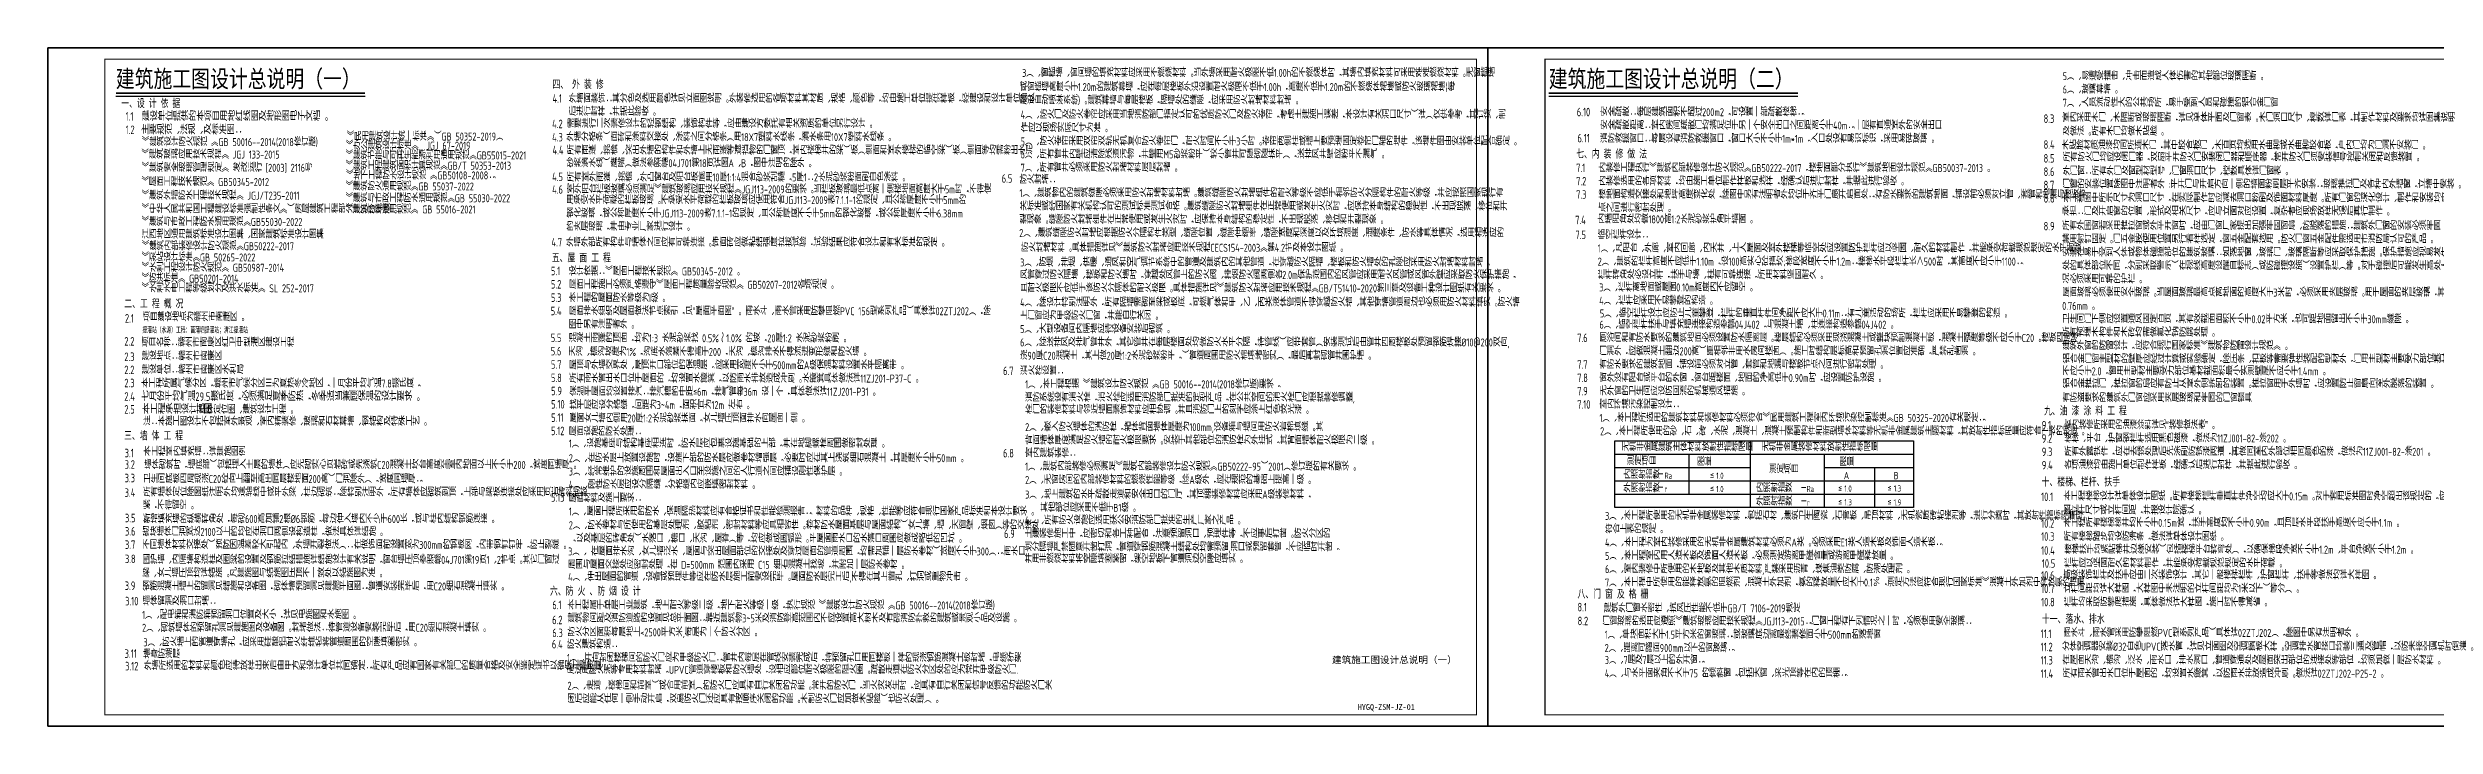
# Model space of a CAD drawing. Header units: millimetres. Extents: x 1742399 to 4898386, y 2481636 to 5226310.
# Drawn here: x 1991283 to 2095728, y 2714384 to 2744084 of the extents above; entities that cross this region are included whole.
import ezdxf

# ---------------------------------------------------------------- set-up
doc = ezdxf.new("R2010")
doc.units = ezdxf.units.MM
doc.header["$LTSCALE"] = 1000
for name, color, linetype in [('PUB_TEXT', 7, 'Continuous'), ('PUB_TITLE', 4, 'Continuous'), ('TEXT', 7, 'Continuous'), ('公用-符号', 3, 'Continuous'), ('图框', 7, 'Continuous')]:
    doc.layers.add(name, color=color, linetype=linetype)
doc.styles.add('-宋体', font='', dxfattribs={"width": 0.8})
doc.styles.add('-黑体', font='', dxfattribs={"width": 0.7})
doc.styles.add('biaotilan', font='', dxfattribs={"width": 0.7})
doc.styles.add('TSSD_Rein', font='TSSDENG', dxfattribs={"width": 0.7, "bigfont": '@1HZTXT'})
doc.styles.get('-宋体').set_extended_font_data('SimSun')
doc.styles.get('-黑体').set_extended_font_data('SimSun')
doc.styles.get('biaotilan').set_extended_font_data('SimSun')

# ---------------------------------------------------------------- blocks, each defined once
blk = doc.blocks.new('HAY JZA3 1 2')
blk.add_lwpolyline([(-100025, -403417), (-37025, -403417), (-37025, -433117), (-100025, -433117), (-100025, -403417)])
at = {"lineweight": -3, "const_width": 50}
blk.add_lwpolyline([(-97525, -403917), (-37525, -403917), (-37525, -432617), (-97525, -432617), (-97525, -403917)], dxfattribs=at)
at = {"layer": 'PUB_TITLE'}
for p, q in [((-37025, -433117), (-37025, -403417)), ((-100025, -433117), (-37025, -433117))]:
    blk.add_line(p, q, dxfattribs=at)

msp = doc.modelspace()

# ---------------------------------------------------------------- linework, layer by layer
at = {"elevation": 0}
msp.add_lwpolyline([(2059833.9, 2726873.8), (2072899.4, 2726873.8), (2072899.4, 2723957.2), (2059833.9, 2723957.2)], close=True, dxfattribs=at)
msp.add_lwpolyline([(2069010, 2725707.2), (2072899.4, 2725707.2)])
at = {"layer": 'PUB_TEXT'}
for p, q in [((2059833.9, 2726290.5), (2072899.4, 2726290.5)), ((2059833.9, 2724540.5), (2059833.9, 2726290.5)), ((2063094.8, 2724540.5), (2063094.8, 2726290.5)), ((2065778.3, 2723957.2, 0), (2065778.3, 2726873.8)), ((2069010, 2723957.2, 0), (2069010, 2726290.5)), ((2059833.9, 2725707.2), (2065778.3, 2725707.2)), ((2059833.9, 2725123.8), (2072899.4, 2725123.8)), ((2071206.7, 2723957.2, 0), (2071206.7, 2725707.2)), ((2059833.9, 2724540.5), (2072899.4, 2724540.5))]:
    msp.add_line(p, q, dxfattribs=at)
at = {"layer": 'PUB_TITLE'}
msp.add_line((2054283.1, 2744083.9), (1991283.1, 2744083.9), dxfattribs=at)
for points in [[(1991283.1, 2714383.9), (2054283.1, 2714383.9), (2054283.1, 2744083.9), (1991283.1, 2744083.9)], [(2054283.1, 2714383.9), (2117283.1, 2714383.9), (2117283.1, 2744083.9), (2054283.1, 2744083.9)]]:
    msp.add_lwpolyline(points, close=True, dxfattribs=at)
at = {"layer": '公用-符号', "const_width": 70}
for points in [[(1994261.9, 2742099.4), (2005162.3, 2742099.4)], [(2056946.7, 2742099.4), (2067847.2, 2742099.4)]]:
    msp.add_lwpolyline(points, dxfattribs=at)
at = {"layer": '公用-符号'}
for points in [[(1994261.9, 2741959.4), (2005162.3, 2741959.4)], [(2056946.7, 2741959.4), (2067847.2, 2741959.4)]]:
    msp.add_lwpolyline(points, dxfattribs=at)

# ---------------------------------------------------------------- block references
msp.add_blockref('HAY JZA3 1 2', (2091308.5, 3147500.7))
at = {"layer": '图框', "color": 3}
msp.add_blockref('HAY JZA3 1 2', (2154308.5, 3147500.7), dxfattribs=at)

# ---------------------------------------------------------------- texts
at = {"layer": 'PUB_TEXT', "color": 3, "style": '-黑体', "width": 0.7}
for s, p in [('一、设 计 依 据', (1994498.4, 2741483.2, 0)), ('四、 外 装 修', (2013360.4, 2742317.6, 0)), ('七、内 装 修 做 法', (2058144.2, 2739273.2, 0)), ('五、屋 面 工 程', (2013333.4, 2734726.3, 0)), ('二、工 程 概 况', (1994633.5, 2732716.2, 0)), ('九、油 漆 涂 料 工 程', (2078615.5, 2728029.2, 0)), ('三、墙 体 工 程', (1994621.7, 2726940.1, 0)), ('十、楼梯、栏杆、扶手', (2078509.3, 2724917.9, 0)), ('六、防 火 、防 烟 设 计', (2013255.6, 2720137.5, 0)), ('八、门 窗 及 格 栅', (2058204.2, 2720010.5, 0)), ('十一、落水、排水', (2078522.5, 2718913, 0))]:
    msp.add_text(s, height=350, dxfattribs=at).set_placement(p)
at = {"layer": 'PUB_TEXT', "style": 'TSSD_Rein', "width": 0.7}
for s, height, p in [('Ra', 272.22, (2062009.2, 2725214)), ('≤', 321.5, (2063999.1, 2725214)), ('1.0', 272.22, (2064271.3, 2725214)), ('A', 321.5, (2069853.6, 2725198.3)), ('B', 321.5, (2072032, 2725198.3)), ('r', 272.2, (2062009.2, 2724630.7)), ('≤', 321.5, (2063999.1, 2724630.7)), ('1.0', 272.22, (2064271.3, 2724630.7)), ('Ⅰ', 321.5, (2067950.4, 2724634.9)), ('Ⅰ', 321.5, (2067959.5, 2724043.9, 0)), ('Ra', 272.22, (2068222.6, 2724634.9)), ('r', 272.2, (2068231.7, 2724043.9, 0)), ('≤', 321.5, (2069604.3, 2724651.6)), ('≤', 321.5, (2069604.3, 2724050.1, 0)), ('1.0', 272.22, (2069876.5, 2724651.6)), ('1.3', 272.22, (2069876.5, 2724050.1, 0)), ('≤', 321.5, (2071762.3, 2724045.1, 0)), ('≤', 321.5, (2071766.5, 2724658.6)), ('1.9', 272.22, (2072034.5, 2724045.1, 0)), ('1.3', 272.22, (2072038.7, 2724658.6))]:
    msp.add_text(s, height=height, dxfattribs=at).set_placement(p)
at = {"layer": 'TEXT'}
for s, height, style, width, p in [('3）、窗槛墙、窗间墙的填充材料应采用不燃烧材料。当外墙采用耐火极限不低1.00h的不燃烧体时，其墙内填充材料可采用难难燃烧材料。无窗槛墙', 350, 'TSSD_Rein', 0.7, (2033907, 2742806.3, 0)), ('5）、易遭受撞击、冲击而造成人体伤害的其他部位玻璃隔断。', 350, 'TSSD_Rein', 0.7, (2079428.6, 2742663.9, 0)), ('外墙面装饰：其分色及选用颜色详见立面图说明。外装修选用的各项材料其材质、规格、颜色等，均由施工单位提供样板，经建设和设计单位确认', 350, 'TSSD_Rein', 0.7, (2014074.8, 2741678.3, 0)), ('或窗槛墙高度小于1.20m的建筑幕墙，应在每层楼板外沿设置耐火极限不低于1.00h，高度不低于1.20m的不燃烧体裙墙或防火玻璃裙墙(每', 350, 'TSSD_Rein', 0.7, (2033801.7, 2742187, 0)), ('层设自动喷淋系统)。建筑幕墙与每层楼板，隔墙处的缝隙，应采用防火封堵材料封堵。', 350, 'TSSD_Rein', 0.7, (2033801.7, 2741603.7, 0)), ('7）、人员流动性大的公共场所，易于受到人员和碰撞的铝合金门窗', 350, 'TSSD_Rein', 0.7, (2079428.6, 2741497.2, 0)), ('6）、玻璃幕墙。', 350, 'TSSD_Rein', 0.7, (2079428.6, 2742080.5, 0)), ('需要进行二次装修设计的轻钢结构、装饰构件等，应由建设方委托有相关资质的单位另行设计。', 350, 'TSSD_Rein', 0.7, (2013989.7, 2740577.6, 0)), ('后进行封样，并据此验收。', 350, 'TSSD_Rein', 0.7, (2014070.7, 2741108.2, 0)), ('作应以现场实际尺寸为准。', 350, 'TSSD_Rein', 0.7, (2033843.3, 2740390.6, 0)), ('4）、防火门及防火卷帘应采用当地消防部门指定认可的优质防火门及防火卷帘，考虑土建施工误差，本设计有关洞口尺寸（详）仅供参考，其订货、制', 350, 'TSSD_Rein', 0.7, (2033843.3, 2740973.9, 0)), ('安全疏散：每层建筑面积不超过200m2，可设置一部疏散楼梯；', 350, 'TSSD_Rein', 0.7, (2059196, 2741087.9, 0)), ('安全疏散距离：室内房间疏散门均满足位于另一个安全出口之间距离小于40m；一层有直通室外的安全出口', 350, 'TSSD_Rein', 0.7, (2059196, 2740504.5, 0)), ('室内采用木门、木隔断或玻璃隔断，详见单体平面及门窗表。木门洞口尺寸、樘数详门表，其制作材料及要求均详图集说明', 350, 'TSSD_Rein', 0.7, (2079399.6, 2740841.7, 0)), (' 《建筑设计防火规范 》GB 50016--2014(2018修订版)', 350, 'TSSD_Rein', 0.7, (1995233.2, 2739778.4, 0)), (' 《建筑设计防火规范 》GB 50016--2014(2018修订版)', 350, 'TSSD_Rein', 0.7, (1995233.2, 2739778.4, 0)), ('《建筑玻璃应用技术规程》 JGJ 133-2015 ', 350, 'TSSD_Rein', 0.7, (1995384.6, 2739231.5, 0)), ('《建筑玻璃应用技术规程》 JGJ 133-2015 ', 350, 'TSSD_Rein', 0.7, (1995384.6, 2739231.5, 0)), ('《办公建筑设计标准》  JGJ 67-2019', 350, 'TSSD_Rein', 0.7, (2004325.1, 2739622.1, 0)), (' 《民用建筑设计统一标准》（GB 50352-2019）', 350, 'TSSD_Rein', 0.7, (2004200.7, 2740020.4, 0)), (' 外墙分格条（面砖和涂料交接处、涂料之间分格条）用18X7塑料水线条，滴水条用10X7塑料水线条。', 350, 'TSSD_Rein', 0.7, (2013806.7, 2739994.3, 0)), ('所有雨蓬、挑檐、突出外墙的构件和外墙上无雨蓬等遮挡物的门窗顶，室内楼梯井的梁（板）侧面和室外楼梯的临空梁（板）侧面等均需粉出水泥', 350, 'TSSD_Rein', 0.7, (2013983.7, 2739412.3, 0)), ('5）、防火卷帘采用双帘双轨无机复合防火卷帘门，耐火时间不小于3小时。卷帘两侧柱或墙上要预埋固定卷帘门轴的埋件，该埋件图由安装单位配合确定。', 350, 'TSSD_Rein', 0.7, (2033843.3, 2739807.2, 0)), ('6）、所有管井内壁应清除残渣污物，井壁用M5砂浆粉平（较小管井可随砌随抹平），送排风井壁应粉平不漏气。', 350, 'TSSD_Rein', 0.7, (2033843.3, 2739240.1, 0)), ('消防救援窗口：每层设有消防救援窗口，窗口大小不小于1m*1m，入口处设有易识标识，采用易碎玻璃。', 350, 'TSSD_Rein', 0.7, (2059196, 2739921.2, 0)), ('木贴脸材质油漆均同所连木门，其中胶合板门、木百页均选用水曲柳或水曲柳胶合板，户内门均为门洞不安装门。', 350, 'TSSD_Rein', 0.7, (2079382.5, 2739630, 0)), ('及做法。所有木门均做木贴脸。', 350, 'TSSD_Rein', 0.7, (2079410.3, 2740241.2, 0)), ('《建筑安全玻璃管理规定》 发改运行 [2003] 2116号', 350, 'TSSD_Rein', 0.7, (1995393.4, 2738654.3, 0)), ('《建筑安全玻璃管理规定》 发改运行 [2003] 2116号', 350, 'TSSD_Rein', 0.7, (1995393.4, 2738654.3, 0)), ('《建筑节能与可再生能源利用通用规范》GB55015-2021', 350, 'TSSD_Rein', 0.7, (2004315.9, 2739195.4, 0)), ('《建筑工程建筑面积计算规范》GB/T 50353-2013', 350, 'TSSD_Rein', 0.7, (2004315.9, 2738744.9, 0)), ('砂浆滴水线（鹰嘴）做法参照赣04J701第18页详图A、B，图中注明的除外。', 350, 'TSSD_Rein', 0.7, (2013976.9, 2738855.5, 0)), ('所有室外雨蓬、挑檐、外凸窗台及阳台板底用10厚1:1:4混合砂浆刮糙，5厚1：2水泥砂浆粉面刷白色涂料。 ', 350, 'TSSD_Rein', 0.7, (2013990.9, 2738232.1, 0)), ('7）、所有管井必须采用防火封堵材料层层封堵。', 350, 'TSSD_Rein', 0.7, (2033843.3, 2738656.7, 0)), ('内装修工程执行《建筑内部装修设计防火规范》GB50222-2017，楼地面部分执行《建筑地面设计规范》GB50037-2013。', 350, 'TSSD_Rein', 0.7, (2059118, 2738641.1, 0)), ('外门窗：所有外门及窗型材型号、门窗洞口尺寸、樘数具体详门窗表。', 350, 'TSSD_Rein', 0.7, (2079429.6, 2738504.5, 0)), ('所有防火门均应设闭门器，双扇平开防火门安装闭门器和顺序器，常开防火门须安装信号控制关闭和反馈装置。 ', 350, 'TSSD_Rein', 0.7, (2079437.7, 2739111.6, 0)), ('《屋面工程技术规范》 GB50345-2012', 350, 'TSSD_Rein', 0.7, (1995386.6, 2738032.1, 0)), ('《屋面工程技术规范》 GB50345-2012', 350, 'TSSD_Rein', 0.7, (1995386.6, 2738032.1, 0)), ('《建筑外墙防水工程技术规程》 JGJ/T235-2011', 350, 'TSSD_Rein', 0.7, (1995390.9, 2737434.9, 0)), ('《建筑外墙防水工程技术规程》 JGJ/T235-2011', 350, 'TSSD_Rein', 0.7, (1995390.9, 2737434.9, 0)), ('用承受水平荷载的栏板玻璃。不承受水平荷载的栏板玻璃应使用符合JGJ113-2009表7.1.1-1的规定、且公称厚度不小于5mm的', 350, 'TSSD_Rein', 0.7, (2013965.6, 2737237.1, 0)), ('室外阳台栏板玻璃必须满足《建筑玻璃应用技术规程》JGJ113-2009的要求。当栏板玻璃最低点离一侧楼地面高度大于5m时，不得使', 350, 'TSSD_Rein', 0.7, (2013990.9, 2737710.2, 0)), ('1）、建筑物内的建筑缝隙必须采用防火封堵材料封堵。建筑缝隙防火封堵组件的耐火等级不应低于相邻防火分隔构件的耐火等级，并应按照国家现行有', 350, 'TSSD_Rein', 0.7, (2033792.9, 2737546.4, 0)), ('防火封堵：', 350, 'TSSD_Rein', 0.7, (2033792.9, 2738129.8, 0)), ('内装修选用的各项材料，均由施工单位制作样板和选样，经确认后进行封样，并据此进行验收。', 350, 'TSSD_Rein', 0.7, (2059118, 2738057.7, 0)), ('楼地面构造交接处和地坪高度变化处，除图中另有注明者外均位于齐平门扇开启面处；有防水要求的建筑地面，铺设前必须对立管、套管和地漏与楼板节', 350, 'TSSD_Rein', 0.7, (2059118, 2737474.4, 0)), ('本工程图中所示尺寸为洞口尺寸，在实际制作时应减去洞口粉刷及饰面材料厚度。所有门窗的深化设计、制作和安装均应由有资质的专业公司', 350, 'TSSD_Rein', 0.7, (2079407, 2737324, 0)), ('门窗的安装位置除图中注明者外 :平开门与开启方向一侧的墙面粉刷层平齐安装；玻璃推拉门及各种内外墙窗，立墙中安装。', 350, 'TSSD_Rein', 0.7, (2079423.5, 2737924.8, 0)), ('《中华人民共和国工程建设标准强制性条文》（房屋建筑工程部分）2013年版。', 350, 'TSSD_Rein', 0.7, (1995390.9, 2736844.7, 0)), ('《中华人民共和国工程建设标准强制性条文》（房屋建筑工程部分）2013年版。', 350, 'TSSD_Rein', 0.7, (1995390.9, 2736844.7, 0)), ('钢化玻璃，或公称厚度不小于JGJ113-2009表7.1.1-1的规定、且公称厚度不小于5mm的钢化玻璃，或公称厚度不小于6.38mm', 350, 'TSSD_Rein', 0.7, (2013965.6, 2736653.8, 0)), ('关标准或经国家有关机构认可的测试标准测试合格。建筑缝隙防火封堵组件在正常使用或发生火灾时，应保持本身结构的稳定性，不出现脱落、移位和开', 350, 'TSSD_Rein', 0.7, (2033792.9, 2736963.1, 0)), ('裂现象。缝隙防火封堵组件在正常使用或发生火灾时，应保持本身结构的稳定性，不出现脱落、移位和开裂现象。', 350, 'TSSD_Rein', 0.7, (2033792.9, 2736379.8, 0)), ('内墙阳角处均做1800高1:2水泥砂浆护角平墙面。', 350, 'TSSD_Rein', 0.7, (2059075.8, 2736396.4, 0)), ('点之间进行密封处理。', 350, 'TSSD_Rein', 0.7, (2059118, 2736891.1, 0)), ('所有外围窗若采用推拉窗或外平开窗时，应由门窗厂家提出加强牢固窗扇、防脱落的措施；建筑外门窗的安装必须牢固，在砌体上安装门窗严', 350, 'TSSD_Rein', 0.7, (2079407.3, 2736108.4, 0)), ('承担：门及开启窗的位置、形式及相关尺寸，应与立面对应设置，复杂者应现场放样无误后再行制作。', 350, 'TSSD_Rein', 0.7, (2079407, 2736740.7, 0)), ('江西地区通用建筑标准设计图集、国家建筑标准设计图集', 350, 'TSSD_Rein', 0.7, (1995390.9, 2735734.7, 0)), ('江西地区通用建筑标准设计图集、国家建筑标准设计图集', 350, 'TSSD_Rein', 0.7, (1995390.9, 2735734.7, 0)), ('《建筑内部装修设计防火规范》GB50222-2017', 350, 'TSSD_Rein', 0.7, (1995402.2, 2735221.8, 0)), ('外墙外部所有构件与墙体之间应有可靠连接。饰面砖应做粘结强度拉拔试验，试验结果应符合设计和有关标准的规定。', 350, 'TSSD_Rein', 0.7, (2013962.5, 2735381.9, 0)), ('的夹层玻璃，并由专业厂家进行设计。', 350, 'TSSD_Rein', 0.7, (2013965.6, 2736070.5, 0)), ('2）、建筑缝隙防火封堵应根据防火分隔构件类型、缝隙位置、缝隙伸缩率、缝隙宽度和深度以及环境温度、湿度条件、防水等具体情况，选用相适应的', 350, 'TSSD_Rein', 0.7, (2033782.2, 2735796.8, 0)), ('防火封堵材料。具体措施详见《建筑防火封堵应用技术规程CECS154-2003》第4.2节及本设计图纸。', 350, 'TSSD_Rein', 0.7, (2033861.2, 2735152.1, 0)), ('临空栏杆设计：', 350, 'TSSD_Rein', 0.7, (2059087.8, 2735713.4, 0)), ('1）、凡阳台、外廊、室内回廊、内天井、上人屋面及室外楼梯等临空处应设置防护栏杆应以坚固、耐久的材料制作，并能承受荷载规范规定的水平荷载。', 350, 'TSSD_Rein', 0.7, (2059087.8, 2735130, 0)), ('禁用射钉固定。门五金按使用位置另行看样选定，窗五金配套选用。防火门窗五金配件需选用市消防局认可的产品。', 350, 'TSSD_Rein', 0.7, (2079407.3, 2735525.1, 0)), ('设计依据：《屋面工程技术规范》 GB50345-2012。', 350, 'TSSD_Rein', 0.7, (2014079.8, 2734116.9, 0)), ('3）、防烟、排烟、供暖、通风和空气调节系统中的管道及建筑内的其他管道，在穿越防火隔墙、楼板和防火墙处的孔隙应采用防火封堵材料封堵，', 350, 'TSSD_Rein', 0.7, (2033821.3, 2734508.5, 0)), ('2）、建筑的栏杆高度不应低于1.10m，设100高实心砼挡坎;梯段宽度不小于1.2m；楼梯水平段栏杆长＞500时，其高度不应小于1100；', 350, 'TSSD_Rein', 0.7, (2059087.8, 2734546.7, 0)), ('安装在易于受到人体或物体碰撞部位的建筑玻璃：如落地窗、玻璃门、玻璃隔断等应采取保护措施。保护措施应视易发生碰撞的建筑玻璃所', 350, 'TSSD_Rein', 0.7, (2079407.3, 2734941.8, 0)), ('处的具体部位不同，分别采取警示（在视线高度设醒目标志）或防碰撞设施（设置护栏）等。对于碰撞后可能发生高处人体或玻璃坠落的情', 350, 'TSSD_Rein', 0.7, (2079407.3, 2734358.4, 0)), ('本工程的屋面防水等级为I级。', 350, 'TSSD_Rein', 0.7, (2014079.8, 2732950.2, 0)), ('屋面工程施工必须严格遵守《屋面工程质量验收规范》 GB50207-2012各项规定。', 350, 'TSSD_Rein', 0.7, (2014079.8, 2733533.5, 0)), ('风管穿过防火隔墙、楼板和防火墙时，穿越处风管上的防火阀、排烟防火阀两侧各2.0m保护范围内的风管应采用耐火风管或风管外壁应采取防火保护措施，', 350, 'TSSD_Rein', 0.7, (2033821.3, 2733961.4, 0)), ('且耐火极限不应低于该防火分隔体的耐火极限。具体措施详见《建筑防火封堵应用技术规程》GB/T51410-2020第三章及设备工种设计图纸有关要求。', 350, 'TSSD_Rein', 0.7, (2033821.3, 2733378.1, 0)), ('栏杆转角处必设立杆，扶手与墙、柱有可靠连接，所用材料坚固耐久。', 350, 'TSSD_Rein', 0.7, (2059087.8, 2733963.4, 0)), ('3）、栏杆离地面或屋面0.10m高度内不应留空。', 350, 'TSSD_Rein', 0.7, (2059153.6, 2733417.3, 0)), ('况必须采用可靠的护栏。', 350, 'TSSD_Rein', 0.7, (2079407.3, 2733775.1, 0)), ('屋面玻璃必须使用安全玻璃。当屋面玻璃最高点离地面的高度大于3米时，必须采用夹层玻璃。用于屋面的夹层玻璃，其胶片厚度不应小于', 350, 'TSSD_Rein', 0.7, (2079407.3, 2733191.8, 0)), ('项目建设地点为赣州市南康区。', 350, 'TSSD_Rein', 0.7, (1995436.6, 2732118.7, 0)), ('屋面排水组织及屋面做法节点索引，见“屋面平面图”。 雨水斗、雨水管采用防攀阻燃PVC 156型系列产品（具体详02ZTJ202），除', 350, 'TSSD_Rein', 0.7, (2014079.8, 2732375.6, 0)), ('上门窗应为甲级防火门窗，并能自行关闭。', 350, 'TSSD_Rein', 0.7, (2033821.3, 2732175.1, 0)), ('4）、除设计特别注明外，所有隔墙需砌至梁或板底，可燃气体和甲、乙、丙类液体管道不得穿越防火墙、其他穿墙管道周边也必须用防火材料填实。防火墙', 350, 'TSSD_Rein', 0.7, (2033821.3, 2732758.5, 0)), ('4）、栏杆应采用不易攀登的构造。', 350, 'TSSD_Rein', 0.7, (2059153.6, 2732833.9, 0)), ('5）、临空栏杆设计应防止儿童攀登，栏杆的垂直杆件间净距不应大于0.11m；有儿童活动的场所，栏杆应采用不易攀登的构造。', 350, 'TSSD_Rein', 0.7, (2059181.7, 2732276.8, 0)), ('0.76mm。', 350, 'TSSD_Rein', 0.7, (2079407.3, 2732608.4, 0)), ('卫生间门下侧应设置通风固定百页，其有效截面面积不小于0.02平方米，也可距地面留出不小于30mm缝隙。', 350, 'TSSD_Rein', 0.7, (2079407.3, 2732025.1, 0)), ('提灌站（水源）工程：菖蒲垇提灌站；清江提灌站', 250, '-宋体', 0.6, (1995422.3, 2731614.3, 0)), ('混凝土雨蓬的顶面，均为1:3 水泥砂浆找 0.5%%%～1.0%%% 的坡，20厚1:2 水泥砂浆粉刷。', 350, 'TSSD_Rein', 0.7, (2014079.8, 2731192.1, 0)), ('图中另有注明者外。', 350, 'TSSD_Rein', 0.7, (2014079.8, 2731792.3, 0)), ('5）、大型设备间内隔墙应待设备安装后砌筑。', 350, 'TSSD_Rein', 0.7, (2033821.3, 2731591.8, 0)), ('6）、除送排风及排气管井外，其它管井在每层楼面处均做防火水平分隔，待管线（应带套管）安装测试后由管井四周楼板处预留钢筋焊接%%C10@200双向,', 350, 'TSSD_Rein', 0.7, (2033821.3, 2731008.5, 0)), ('厕浴间和有防水要求的建筑地面必须设置防水隔离层。楼层结构必须采用现浇混凝土或整块预制混凝土板，混凝土强度等级不应小于C20。楼板四周除', 350, 'TSSD_Rein', 0.7, (2059164.5, 2731204, 0)), ('6）、临空栏杆扶手与填充墙连接构造参赣04J402，与混凝土墙、柱连接构造参赣04J402。', 350, 'TSSD_Rein', 0.7, (2059164.5, 2731787.3, 0)), ('建筑外窗的防雷设计，应符合现行国家标准《建筑物防雷设计规范》。', 350, 'TSSD_Rein', 0.7, (2079407.3, 2730858.4, 0)), ('所有预埋木构件和木砖均需做氟化钠防腐处理。', 350, 'TSSD_Rein', 0.7, (2079407.3, 2731441.8, 0)), ('天沟、檐沟坡度为1%%%，沟底水落差不得高于200，天沟、檐沟排水不得流进变形缝和防火墙。', 350, 'TSSD_Rein', 0.7, (2014047.6, 2730593.8, 0)), ('屋顶与外墙交界处、屋顶开口部位的保温层，应采用宽度不小于500mm的A级保温材料设置水平隔离带。', 350, 'TSSD_Rein', 0.7, (2014089.6, 2730010.5, 0)), ('浇90厚C20混凝土，其上做20厚1:2水泥砂浆粉平，（管道周围用防火棉填堵密实），最后再封砌管井围护墙。', 350, 'TSSD_Rein', 0.7, (2033821.3, 2730425.1, 0)), ('门洞外，应做混凝土翻边200高（距相邻非用水房间楼面）。施工时结构层标高和预留孔洞位置应准确，严禁乱凿洞。', 350, 'TSSD_Rein', 0.7, (2059164.5, 2730620.6, 0)), ('有防水要求的建筑地面，铺设前必须对立管、套管和地漏与楼板节点之间进行密封处理。', 350, 'TSSD_Rein', 0.7, (2059164.5, 2730037.3, 0)), ('铝合金门窗主型材的壁厚应经过计算或实验确定，除压条、扣板等需要弹性装配的型材外，门用主型材主要受力部位基材截面积最小实测壁厚', 350, 'TSSD_Rein', 0.7, (2079422.4, 2730277.9, 0)), ('所有雨水管出水口位于屋面的，均设置水簸箕，以防雨水排放造成冲刷。水簸箕具体做法详11ZJ201-P37-C。', 350, 'TSSD_Rein', 0.7, (2014089.6, 2729427.1, 0)), ('保温平屋面均设置排汽：排汽槽的中距≤6m，排气管每36m 设一个，具体做法详11ZJ201-P31。', 350, 'TSSD_Rein', 0.7, (2014099.7, 2728850.5, 0)), ('消火栓设置：', 350, 'TSSD_Rein', 0.7, (2033823.9, 2729758.7, 0)), ('1）、本工程根据 《建筑设计防火规范 》GB 50016--2014(2018修订版)要求，', 350, 'TSSD_Rein', 0.7, (2034039.9, 2729175.4, 0)), ('窗外没有阳台或平台的外窗，窗台距楼面、地面的净高低于0.90m时，应设置防护设施。', 350, 'TSSD_Rein', 0.7, (2059164.5, 2729454)), ('无外窗的卫生间应设防回流的机械通风措施。', 350, 'TSSD_Rein', 0.7, (2059164.5, 2728870.6)), ('铝合金推拉门、推拉窗的扇应有防止从室外侧拆卸的装置。推拉窗用于外墙时，应设置防止窗扇向室外脱落的装置。', 350, 'TSSD_Rein', 0.7, (2079422.4, 2729194.8, 0)), ('不应小于2.0，窗用主型材主要受力部位基材截面积最小实测壁厚不应小于1.4mm。', 350, 'TSSD_Rein', 0.7, (2079422.4, 2729747.3, 0)), ('找平层应设分格缝，间距为3~4m，面积宜为12m 左右。', 350, 'TSSD_Rein', 0.7, (2014099.7, 2728267.2, 0)), ('消防系统设有消火栓，消火栓应选用消防部门批准的定型产品，在公共空间的消火栓门应根据装修调整,', 350, 'TSSD_Rein', 0.7, (2034039.9, 2728592.1, 0)), ('栓门的装修材料与邻近墙面装饰材料应相协调。并且消防门上的刻字应涂上红色荧光漆。', 350, 'TSSD_Rein', 0.7, (2034039.9, 2728061.3, 0)), ('室内环境污染控制设计：', 350, 'TSSD_Rein', 0.7, (2059164.5, 2728287.3)), ('有防盗要求的建筑外门窗应采用夹层玻璃和牢固的门窗锁具', 350, 'TSSD_Rein', 0.7, (2079422.4, 2728576.6, 0)), ('注：本施工图设计不包括室外景观、室内精装修、玻璃和石材幕墙、钢结构及特殊工艺。', 350, 'TSSD_Rein', 0.7, (1995456.9, 2727545.9, 0)), ('屋面设施的防水处理：', 350, 'TSSD_Rein', 0.7, (2014077.3, 2727102.9, 0)), ('屋面女儿墙内侧用20厚1:2水泥砂浆抹面，女儿墙压顶面排水向屋面一侧。', 350, 'TSSD_Rein', 0.7, (2014099.7, 2727683.8, 0)), ('背面墙体厚度满足防火墙的耐火极限要求。安装于其他部位的消防栓为外挂式，其背面墙体耐火极限为二级。', 350, 'TSSD_Rein', 0.7, (2034039.9, 2726717.7, 0)), ('2）、嵌入防火墙体的消防栓，箱体背面墙体厚度为100mm,设备箱与墙间用防火岩棉填缝。其', 350, 'TSSD_Rein', 0.7, (2034039.9, 2727301, 0)), ('1）、本工程所选用的建筑材料和装修材料必须符合《民用建筑工程室内环境污染控制标准》GB 50325-2020有关规定；', 350, 'TSSD_Rein', 0.7, (2059164.5, 2727704)), ('2）、本工程所使用的砂、石、砖、水泥、混凝土、混凝土预制构件和新型墙体材料等无机非金属建筑主题材料，其放射性指标限量应符合下表的规定。', 350, 'TSSD_Rein', 0.7, (2059193.8, 2727120.6)), ('室内装修所采用的油漆涂料详见“装修做法表”。', 350, 'TSSD_Rein', 0.7, (2079498.1, 2727389.6, 0)), ('楼梯、平台、护窗钢栏杆选用黑色磁漆，做法为11ZJ001-82-涂202。', 350, 'TSSD_Rein', 0.7, (2079498.1, 2726806.3, 0)), ('本工程室内填充墙：详建施图例', 350, 'TSSD_Rein', 0.7, (1995473.3, 2726224.2, 0)), ('墙体砌筑时，墙底部（包括埋入土层的墙体）应先砌实心页岩砖或先浇筑C20混凝土坎台高度至室内地面以上不小于200，宽度同墙厚。', 350, 'TSSD_Rein', 0.7, (1995502.3, 2725646.9, 0)), ('1）、设施基座与结构基座相连时，防水层应包裹设施基础的上部，并在地脚螺栓周围做密封处理。', 350, 'TSSD_Rein', 0.7, (2014077.3, 2726583.6, 0)), ('2）、在防水层上放置设施时，设施下部的防水层应做卷材增强层，必要时应在其上浇筑细石混凝土，其厚度不小于50mm。', 350, 'TSSD_Rein', 0.7, (2014077.3, 2725941.9, 0)), ('室内建筑装修：', 350, 'TSSD_Rein', 0.7, (2034039.9, 2726157.8, 0)), ('无机非金属建筑主体材料放射性指标限量', 350, 'TSSD_Rein', 0.7, (2060135.3, 2726427.8, 0)), ('测定项目', 350, 'TSSD_Rein', 0.7, (2060369.6, 2725814.7)), ('限量', 350, 'TSSD_Rein', 0.7, (2063431.3, 2725781)), ('无机非金属装修材料放射性指标限量', 350, 'TSSD_Rein', 0.7, (2066251.9, 2726427.8)), ('限量', 350, 'TSSD_Rein', 0.7, (2069656.9, 2725777.4)), ('各项油漆均由施工单位制作样板，经确认后进行封样，并据此进行验收。', 350, 'TSSD_Rein', 0.7, (2079498.1, 2725639.6, 0)), ('所有外露铁件，应在去锈处理后先涂刷防锈漆两道，再做同室内外部位相同颜色的漆，做法为11ZJ001-82-涂201。', 350, 'TSSD_Rein', 0.7, (2079498.1, 2726222.9, 0)), ('卫生间底板四周现浇C20砼向上翻至高出同层楼地面200高（门洞除外），宽度同墙厚；', 350, 'TSSD_Rein', 0.7, (1995459, 2725031.2, 0)), ('3）、经常维护的设施周围和屋面出入口至设施之间的人行道之间应铺设刚性保护层。', 350, 'TSSD_Rein', 0.7, (2014077.3, 2725358.6, 0)), ('4）、刚性防水层应设分隔缝，分格缝内应嵌填密封材料。', 350, 'TSSD_Rein', 0.7, (2014077.3, 2724783.8, 0)), ('1）、建筑内部装修必须满足《建筑内部装修设计防火规范》GB50222-95（2001）修订版的有关要求。', 350, 'TSSD_Rein', 0.7, (2034039.9, 2725574.5, 0)), ('2）、无窗房间的内部装修材料的燃烧性能等级，除A级外，应在规范的基础上提高一级。', 350, 'TSSD_Rein', 0.7, (2034039.9, 2724991.1, 0)), ('外照射指数', 350, 'TSSD_Rein', 0.7, (2060209.9, 2724630.7)), ('内照射指数', 350, 'TSSD_Rein', 0.7, (2060209.9, 2725214)), ('Ⅰ', 350, 'TSSD_Rein', 0.7, (2061661, 2725214)), ('内照射指数', 350, 'TSSD_Rein', 0.7, (2066000.7, 2724634.9)), ('测定项目', 350, 'TSSD_Rein', 0.7, (2066589.5, 2725454.7)), ('紧，不得留空。', 350, 'TSSD_Rein', 0.7, (1995447.9, 2723879.5, 0)), ('所有墙体定位除图纸注明外均逢轴线中或平外梁、柱边砌筑；除特别注明外，所有墙体应砌筑到顶，上部与梁板连接处应采用页岩砖斜砌敲', 350, 'TSSD_Rein', 0.7, (1995459, 2724447.9, 0)), ('1）、屋面工程所采用的防水、保温隔热材料应有合格证书和性能检测报告； 材料的品种、规格、性能等应符合现行国家产品标准和本设计要求。', 350, 'TSSD_Rein', 0.7, (2014077.3, 2723608.6, 0)), ('屋面材料及施工要求：', 350, 'TSSD_Rein', 0.7, (2014077.3, 2724191.9, 0)), ('3）、地上建筑的水平疏散走道和安全出口的门厅，其顶棚装修材料应采用A级装修材料，', 350, 'TSSD_Rein', 0.7, (2034039.9, 2724349.5, 0)), ('其他部位应采用不低于B1级。', 350, 'TSSD_Rein', 0.7, (2034711.6, 2723770, 0)), ('Ⅰ', 350, 'TSSD_Rein', 0.7, (2061661, 2724630.7)), ('外照射指数', 350, 'TSSD_Rein', 0.7, (2066009.8, 2724043.9, 0)), ('本工程楼梯设计详单体设计图纸。所有楼梯栏杆垂直杆件净空均应大于0.15m。对于套用标准图时净空超出该规定的，应适当调整标准', 350, 'TSSD_Rein', 0.7, (2079460.7, 2724271.1, 0)), ('图立杆尺寸或立杆间距，并报设计院确认。', 350, 'TSSD_Rein', 0.7, (2079456.1, 2723655.8, 0)), ('砌块墙体门洞宽达2100以上的均应在洞口两侧设构造柱，做法具体详结施。', 350, 'TSSD_Rein', 0.7, (1995415.3, 2722714.2, 0)), ('新增填充墙的纵横转角处，每砌600高加铺2根%%C6钢筋，每边伸入墙内不少于600长，或与柱内结构钢筋连接。', 350, 'TSSD_Rein', 0.7, (1995453.5, 2723279.2, 0)), ('2）、防水卷材与所使用的基层处理剂、胶粘剂、密封材料等应具相容性。卷材防水屋面基层与屋面结构（女儿墙、墙、天窗壁、烟囱）等的交接处', 350, 'TSSD_Rein', 0.7, (2014077.3, 2723007, 0)), ('土建装修施工中，应密切和各工种配合，注意预留洞口、预埋件等，不应事后打凿。防火分区的', 350, 'TSSD_Rein', 0.7, (2034016.8, 2722630.8, 0)), ('4）、所有防火设施应选用获公安消防部门批准的生产厂家之产品。', 350, 'TSSD_Rein', 0.7, (2034039.9, 2723217.2, 0)), ('符合上表的规定。', 350, 'TSSD_Rein', 0.7, (2059407.7, 2722835.1, 0)), ('3）、本工程所使用的无机非金属装修材料，包括石材、建筑卫生陶瓷、石膏板、吊顶材料、无机瓷质砖粘接剂等，进行分类时，其放射性指标限量应', 350, 'TSSD_Rein', 0.7, (2059407.7, 2723418.4, 0)), ('所有楼梯踏步均设防滑条，做法详单体设计图纸。', 350, 'TSSD_Rein', 0.7, (2079473.2, 2722502.1, 0)), ('不同墙体材料交接处（预防因温差较大引起内、外墙开裂做法）：在做饰面前设置宽为300mm的钢板网，内带钢钉钉牢，防止裂缝。', 350, 'TSSD_Rein', 0.7, (1995424.8, 2722146.7, 0)), ('围护墙、内隔墙构造柱及圈粱的设置及钢筋拉结措施详结施设计有关说明，窗台墙压顶参照赣04J701第19页1、2节点。其它门窗过', 350, 'TSSD_Rein', 0.7, (1995435.2, 2721492.2, 0)), ('3）、 在屋面排水沟、女儿墙泛水、屋面与突出屋面部位的交接处及穿过屋面的管道周围，均需加铺一层防水卷材（宽度不小于300）；雨水口', 350, 'TSSD_Rein', 0.7, (2014048.8, 2721858.6, 0)), ('，以及基层的转角处（水落口、檐口、天沟、屋脊）等，均应做成圆弧形。平屋面雨水口的水落口周围应做成略低的凹坑。', 350, 'TSSD_Rein', 0.7, (2014077.3, 2722423.7, 0)), ('并用非燃烧材料将空隙填塞紧密，架空地板下管道洞边空隙应填实。', 350, 'TSSD_Rein', 0.7, (2034016.8, 2721534.5, 0)), ('划分隔墙严禁随意开凿打洞，管道穿钢筋混凝土结构处均需预留,洞口或预留套管，不应临时开凿，', 350, 'TSSD_Rein', 0.7, (2034016.8, 2722047.5, 0)), ('4）、本工程为室内装修采用的无机非金属建筑材料必须为A类。必须采用E1类人造木板及饰面人造木板；', 350, 'TSSD_Rein', 0.7, (2059407.7, 2722251.7, 0)), ('5）、本工程室内用人造木板及饰面人造木板，必须测定游离甲醛含量或游离甲醛释放量。', 350, 'TSSD_Rein', 0.7, (2059407.7, 2721668.4, 0)), ('梁、女儿墙压顶均详结施。凡建施图与结施图压顶不一致处以结施图为准。', 350, 'TSSD_Rein', 0.7, (1995421.5, 2720906.2, 0)), ('4）、伸出屋面的管道、设备或预埋件等应在防水层施工前安设完毕。屋面防水层完工后,不得在其上凿孔、打洞或重物冲击。', 350, 'TSSD_Rein', 0.7, (2014048.8, 2720744.9, 0)), ('周围与屋面交接处应密封处理，在 D=500mm 范围内采用 C15 细石混凝土找坡，并附加一层防水卷材。', 350, 'TSSD_Rein', 0.7, (2014048.8, 2721275.2, 0)), ('7）、本工程中所使用的能释放氨的阻燃剂、混凝土外加剂，氨的释放量不应大于0.1％，测定方法应符合现行国家标准《混凝土外加剂中释放氨的限量', 350, 'TSSD_Rein', 0.7, (2059407.7, 2720501.7, 0)), ('6）、室内装修中所使用的木地板及其他木质材料,严禁采用沥青、煤焦油类防腐、防潮处理剂。', 350, 'TSSD_Rein', 0.7, (2059407.7, 2721085.1, 0)), ('高级装饰栏杆及扶手应由二次装饰设计，其它一般楼梯栏杆、护窗栏杆、扶手等做法均详大样图。', 350, 'TSSD_Rein', 0.7, (2079458.9, 2720819.9, 0)), ('栏杆应以坚固耐久的材料制作，并能承受荷载规范规定的水平荷载。', 350, 'TSSD_Rein', 0.7, (2079488.2, 2721336.1, 0)), ('钢筋混凝土墙上的留洞见结施和设备图，砌体墙预留洞见建施平面图；管道安装完毕后，用C20细石混凝土填实。', 350, 'TSSD_Rein', 0.7, (1995426.8, 2720328.7, 0)), ('立杆间距均详大样图，大样图中未注明的立杆间距均为1米以下（等分）。', 350, 'TSSD_Rein', 0.7, (2079458.9, 2720228.5, 0)), ('栏杆均采取防攀爬措施，具体做法详大样图，施工时不得减省。', 350, 'TSSD_Rein', 0.7, (2079468.8, 2719630.2, 0)), ('1）、配电箱和消防箱预留洞口位置及大小，详见电施图和水施图。', 350, 'TSSD_Rein', 0.7, (1995411.2, 2719082.7, 0)), ('2）、砌筑墙体的预留孔洞见建施图及设备图。封堵做法：待管道设备安装完毕后，用C20细石混凝土填实。', 350, 'TSSD_Rein', 0.7, (1995408.2, 2718521.1, 0)), ('建筑物间距及消防道路的设置见总平面图；靠近建筑物3~5米及消防登高范围内不应设置高大树木及有碍消防扑救的建筑或景观小品及设施。', 350, 'TSSD_Rein', 0.7, (2014017.7, 2718931.6, 0)), ('防火分区面积每层地上<2500平方米,每层为一个防火分区。', 350, 'TSSD_Rein', 0.7, (2014017.7, 2718320.4, 0)), ('门窗玻璃的选用应遵照《建筑玻璃应用技术规程》JGJ113-2015；门窗工程有下列情况之一时，必须使用安全玻璃：', 350, 'TSSD_Rein', 0.7, (2059296.8, 2718800.2, 0)), (' 3）、防火墙上的管道穿墙孔，应采用硅酸铝耐火纤维毡将管道周围的空隙填塞密实。', 350, 'TSSD_Rein', 0.7, (1995300, 2717884.6, 0)), ('防火建筑构造：', 350, 'TSSD_Rein', 0.7, (2013998.8, 2717784.6, 0)), ('1）、单块面积大于1.5平方米的窗玻璃；或玻璃底边离最终装修面小于500mm的落地窗', 350, 'TSSD_Rein', 0.7, (2059393.8, 2718216.9, 0)), ('2）、距离可踏面900mm以下的窗玻璃；', 350, 'TSSD_Rein', 0.7, (2059393.8, 2717633.6, 0)), ('分体空调器安装%%C32白色UPVC落水管，详见立面图及空调搁板大样。空调排水管接口均装三通及管帽，以防未接空调机时倒灌。', 350, 'TSSD_Rein', 0.7, (2079399.3, 2717693.4, 0)), (' 雨水斗、雨水管采用防攀阻燃PVC型系列产品（具体详02ZTJ202），除图中另有注明者外。', 350, 'TSSD_Rein', 0.7, (2079285.9, 2718296.7, 0)), ('3）、7层及7层以上的外开窗；', 350, 'TSSD_Rein', 0.7, (2059398.6, 2717110.5, 0)), ('4）、与水平面夹角不大于75 的倾斜窗，包括天窗、采光顶等在内的顶棚；', 350, 'TSSD_Rein', 0.7, (2059398.6, 2716527.1, 0)), ('在屋面天沟、檐沟、泛水、雨水口、排水洞口、管道穿通处及屋面突出部位的连接处等部位，均须加做一层防水材料。', 350, 'TSSD_Rein', 0.7, (2079411, 2717093.1, 0)), ('所有雨水管出水口位于屋面的，均设置水簸箕，以防雨水排放造成冲刷。做法详02ZTJ202-P25-2。', 350, 'TSSD_Rein', 0.7, (2079433.8, 2716514.8, 0)), ('闭后应能从任何一侧手动开启，双扇防火门还应具有按顺序关闭的功能。木制防火门应加做木贴脸（也防火处理）。', 350, 'TSSD_Rein', 0.7, (2014019.2, 2715399.1, 0)), ('2）、走道、楼梯间和前室（或合用前室）的防火门应具有自行关闭的功能。常开的防火门，当火灾发生时，应具有自行关闭和信号反馈的功能防火门关', 350, 'TSSD_Rein', 0.7, (2014019.2, 2715982.5, 0))]:
    msp.add_text(s, height=height, dxfattribs=dict(at, style=style, width=width)).set_placement(p)
at = {"layer": 'TEXT', "lineweight": 0, "style": 'TSSD_Rein', "width": 0.7}
for s, height, p in [('4.1', 373.33, (2013367.7, 2741678.4, 0)), ('1.1', 373.33, (1994690.3, 2740893.5, 0)), ('1.2', 373.33, (1994690.3, 2740305.2, 0)), ('主要规范、法规、及标准图：', 373.333, (1995369.1, 2740296.5, 0)), ('建设单位提供的本项目用地红线图及地形图电子文档。', 373.333, (1995398.8, 2740886.1, 0)), ('4.2', 373.33, (2013347.9, 2740561.7, 0)), ('6.10', 373.33, (2058173.7, 2741082, 0)), ('8.3', 373.33, (2078596.3, 2740792.5, 0)), ('4.3', 373.33, (2013347.9, 2739978.4, 0)), ('4.4', 373.33, (2013367.4, 2739418.5, 0)), ('6.11', 373.33, (2058203.5, 2739940.8, 0)), ('8.4', 373.33, (2078596.3, 2739660.2, 0)), ('4.5', 373.33, (2013347.5, 2738248.4, 0)), ('7.1', 373.33, (2058144.1, 2738637.9, 0)), ('8.5', 373.33, (2078596.3, 2739054.6, 0)), ('8.6', 373.33, (2078596.3, 2738471.3, 0)), ('4.6', 373.33, (2013347.5, 2737691.6, 0)), ('6.5', 373.33, (2033015.7, 2738175.2, 0)), ('7.2', 373.33, (2058144.1, 2738054.5, 0)), ('7.3', 373.33, (2058144.1, 2737471.2, 0)), ('8.7', 373.33, (2078596.3, 2737887.9, 0)), ('8.8', 373.33, (2078596.3, 2737304.6, 0)), ('7.4', 373.33, (2058101.9, 2736357.6, 0)), ('8.9', 373.33, (2078596.6, 2736089, 0)), ('4.7', 373.33, (2013319.2, 2735387.1, 0)), ('7.5', 373.33, (2058113.9, 2735710.2, 0)), ('5.1', 373.33, (2013296.8, 2734125.2, 0)), ('5.2', 373.33, (2013296.8, 2733541.9, 0)), ('5.3', 373.33, (2013296.8, 2732958.6, 0)), ('2.1', 373.33, (1994660.2, 2732051.4, 0)), ('5.4', 373.33, (2013286.5, 2732375.2, 0)), ('2.2', 373.33, (1994633.8, 2731045.8)), ('5.5', 373.33, (2013286.5, 2731199.7, 0)), ('7.6', 373.33, (2058190.6, 2731200.8, 0)), ('2.3', 373.33, (1994633.8, 2730369.6)), ('5.6', 373.33, (2013286.5, 2730616.4, 0)), ('5.7', 373.33, (2013296.6, 2730033.1, 0)), ('7.7', 373.33, (2058190.6, 2730034.1, 0)), ('2.2', 373.33, (1994633.8, 2729796)), ('2.3', 373.33, (1994633.8, 2729221.4)), ('5.8', 373.33, (2013296.6, 2729449.7, 0)), ('5.9', 373.33, (2013306.7, 2728873.1, 0)), ('6.7', 373.33, (2033074.5, 2729752.9, 0)), ('7.8', 373.33, (2058190.6, 2729450.8)), ('7.9', 373.33, (2058190.6, 2728867.5)), ('2.4', 373.33, (1994633.8, 2728631.5)), ('2.5', 373.33, (1994633.8, 2728068.4)), ('本工程承担设计范围：', 373.33, (1995409.5, 2728066.4, 0)), ('5.10', 373.33, (2013306.7, 2728289.8, 0)), ('2', 139.5, (2020077.4, 2728472.4, 0)), ('7.10', 373.33, (2058190.6, 2728284.1)), ('5.12', 373.33, (2013300.1, 2727125.5, 0)), ('5.11', 373.33, (2013306.7, 2727706.4, 0)), ('9.1', 373.33, (2078515.9, 2727379.4, 0)), ('9.2', 373.33, (2078515.9, 2726796, 0)), ('3.1', 373.33, (1994648.4, 2726156.9, 0)), ('3.2', 373.33, (1994648.4, 2725654.4, 0)), ('6.8', 373.33, (2033074.5, 2726151.9, 0)), ('9.3', 373.33, (2078515.9, 2726212.7, 0)), ('3.3', 373.33, (1994648.4, 2725063, 0)), ('9.4', 373.33, (2078515.9, 2725629.4, 0)), ('3.4', 373.33, (1994648.4, 2724425.1, 0)), ('5.13', 373.33, (2013300.1, 2724214.5, 0)), ('10.1', 373.33, (2078486.6, 2724241.5, 0)), ('3.5', 373.33, (1994660.7, 2723313.5, 0)), ('3.6', 373.33, (1994660.7, 2722730.1, 0)), ('6.9', 373.33, (2033119.5, 2722625, 0)), ('10.2', 373.33, (2078486.6, 2723074.8, 0)), ('3.7', 373.33, (1994660.7, 2722146.8, 0)), ('3.8', 373.33, (1994660.7, 2721524.5, 0)), ('10.3', 373.33, (2078486.6, 2722503.5, 0)), ('10.4', 373.33, (2078486.6, 2721892.8, 0)), ('10.6', 373.33, (2078486.6, 2720799.8, 0)), ('10.5', 373.33, (2078515.9, 2721324.8, 0)), ('3.9', 373.33, (1994653.6, 2720351.4, 0)), ('3.10', 373.33, (1994669.1, 2719675.5, 0)), ('墙体留洞及洞口封堵：', 354.67, (1995430.5, 2719678.2, 0)), ('6.1', 373.33, (2013355, 2719506.6, 0)), ('8.1', 373.33, (2058204.9, 2719412.7, 0)), ('10.7', 373.33, (2078486.6, 2720216.5, 0)), ('10.8', 373.33, (2078486.6, 2719633.2, 0)), ('6.2', 373.33, (2013348.8, 2718851.4, 0)), ('8.2', 373.33, (2058209.6, 2718806.8, 0)), ('3.11', 373.33, (1994646.8, 2717378.2, 0)), ('墙身防潮层', 354.67, (1995447.4, 2717364.3, 0)), ('6.4', 373.33, (2013336.1, 2717789.4, 0)), ('6.3', 373.33, (2013355, 2718286.9, 0)), ('11.1', 373.33, (2078464.5, 2718247.7, 0)), ('11.2', 373.33, (2078464.5, 2717668.5, 0)), ('3.12', 373.33, (1994668.8, 2716830.7, 0)), ('外墙所选用的材料和颜色应待放样出来后由甲方和设计单位共同确定；所有产品应有国家有关部门的质量合格及安全鉴定证书以确保工程质量。', 354.667, (1995490.9, 2716849.8, 0)), ('11.3', 373.33, (2078464.5, 2717085.2, 0)), ('11.4', 373.33, (2078464.5, 2716499.5, 0))]:
    msp.add_text(s, height=height, dxfattribs=at).set_placement(p)
at = {"layer": 'TEXT', "color": 7, "style": 'TSSD_Rein', "width": 0.7}
for s, p in [('《地下工程防水设计规范 》GB50108-2008；', (2004335.1, 2738320, 0)), ('本工程所有楼梯梯井均不小于0.15m宽，扶手高度均不小于0.90m，且顶层水平段扶手高度不应小于1.1m。', (2079466.3, 2723112.1, 0)), ('楼梯扶手均紧贴梯井边缘安装（包括楼梯平台转弯处），以确保梯段净宽不小于1.2m、平台净宽不小于1.2m。', (2079504, 2721938.2, 0)), ('建筑外门窗水密性、抗风压性能不低于GB/T 7106-2019规定', (2059350.8, 2719370.8, 0)), ('周边用防火泥等专用材料封堵，UPVC管道穿楼板和防火墙处，设相应部位耐火极限的阻火圈。疏散走道在防火分区处的应为常开甲级防火门.', (2013998.8, 2716677.2, 0))]:
    msp.add_text(s, height=350, dxfattribs=at).set_placement(p)
at = {"layer": 'TEXT', "color": 1, "style": 'TSSD_Rein', "width": 0.7}
for s, p in [('《建筑防火通用规范》GB 55037-2022', (2004312.7, 2737834.9, 0)), ('《建筑与市政工程防水通用规范》GB 55030-2022', (2004312.7, 2737319.4, 0)), ('《建筑与市政工程防水通用规范》GB55030-2022', (1995390.9, 2736284.3, 0)), ('《建筑环境通用规范》 GB 55016-2021', (2004312.7, 2736829.6, 0)), ('《泵站设计标准》GB 50265-2022', (1995390.9, 2734728.2, 0)), ('《水利工程设计防火规范》 GB50987-2014', (1995390.9, 2734278, 0)), ('《防洪标准》 GB50201-2014', (1995390.9, 2733804.6, 0)), ('《水利水电工程等级划分及洪水标准》 SL 252-2017', (1995390.9, 2733376.9, 0)), ('项目名称：赣州市南康区红卫中型灌区建设工程', (1995380.1, 2731001.9, 0)), ('建设地点：赣州市南康区', (1995392.5, 2730403.4, 0)), ('建设单位：赣州市南康区水利局', (1995392.5, 2729805.9, 0)), ('本工程所属气候分区，赣州市气候分区Ⅲ为夏热冬冷地区，一月份平均气温7.8摄氏度，', (1995366, 2729210.1, 0)), ('单体定位图、建筑设计工程。', (1997893, 2728067.2, 0)), ('本工程属于单层工业建筑，地上耐火等级二级，地下耐火等级一级，执行规范 《建筑设计防火规范 》GB 50016--2014(2018修订版)', (2014017.7, 2719499.3, 0)), ('1）、开向封闭楼梯间的防火门应为甲级防火门；管井内每层在管线安装完成后，特预留孔口用同楼板一样的现浇钢筋混凝土板封堵，电缆桥架', (2013998.8, 2717200.5, 0))]:
    msp.add_text(s, height=350, dxfattribs=at).set_placement(p)
at = {"layer": 'TEXT', "color": 1, "lineweight": 0, "style": 'TSSD_Rein', "width": 0.7}
msp.add_text('七月份平均气温29.5摄氏度，必须满足夏季防热，冬季适当兼顾保温的设计要求。', height=373.333, dxfattribs=at).set_placement((1995366, 2728626.8, 0))
at = {"layer": '公用-符号', "color": 7, "style": '-宋体', "width": 0.8}
for s, p in [('建筑施工图设计总说明（一）', (1994261.9, 2742349.1)), ('建筑施工图设计总说明（二）', (2056946.7, 2742349.1))]:
    msp.add_text(s, height=755.274, dxfattribs=at).set_placement(p)
at = {"layer": '图框', "style": 'biaotilan'}
for s, height, p in [('建筑施工图设计总说明（一）', 300, (2047464, 2717139.5)), ('HYGQ-ZSM-JZ-01', 250, (2048589.3, 2715102.4))]:
    msp.add_text(s, height=height, dxfattribs=at).set_placement(p)

doc.saveas('drawing.dxf')
